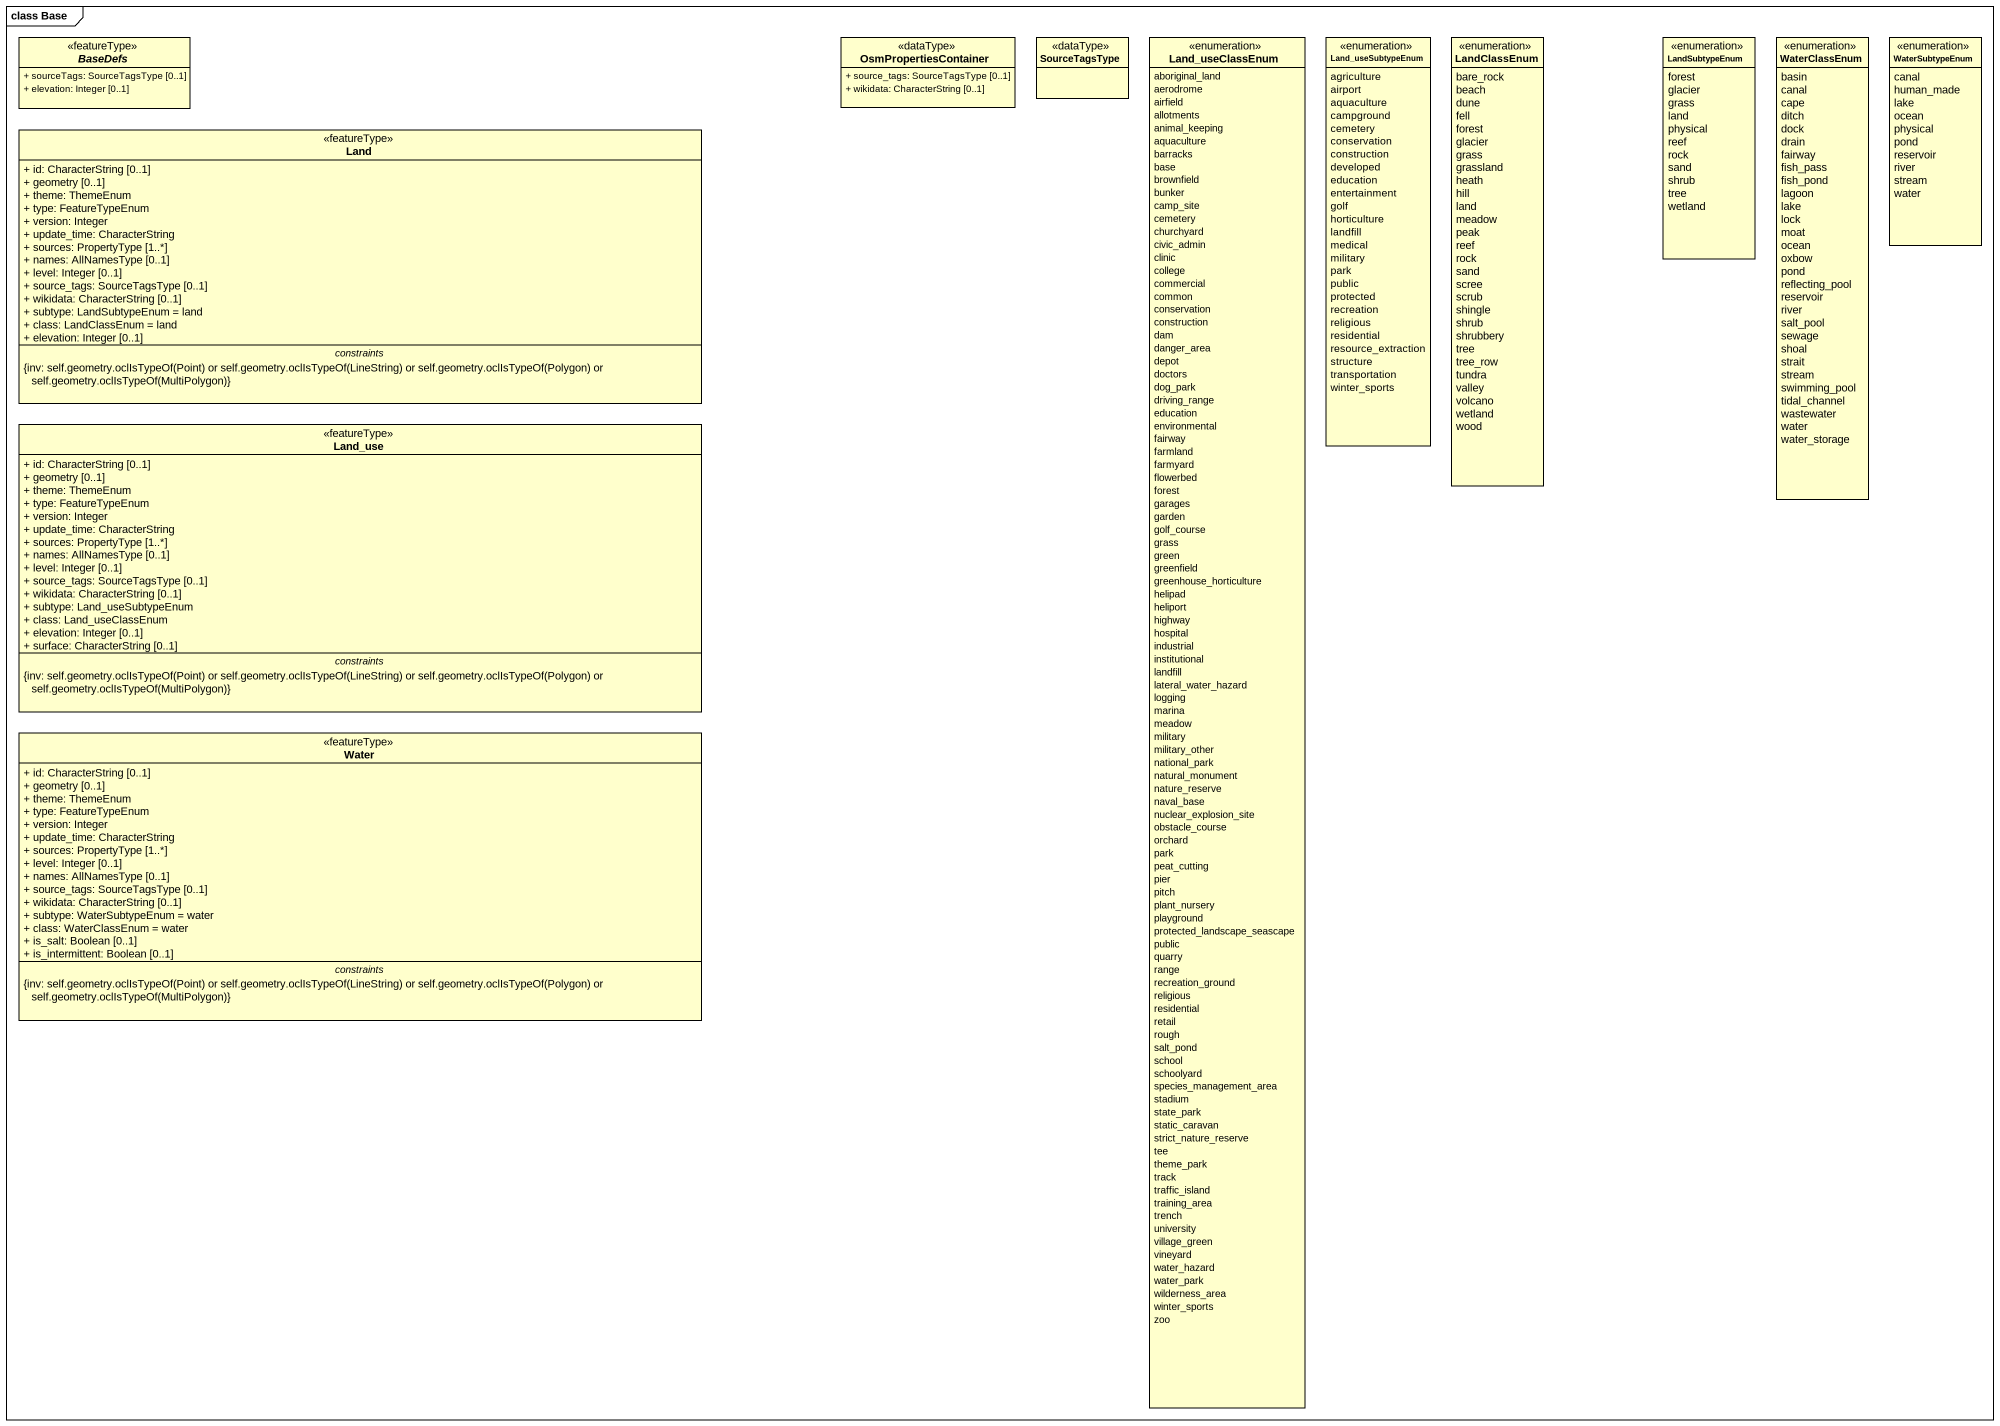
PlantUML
@startuml
mainframe class Base
hide circle
hide empty members
skinparam classAttributeIconSize 0
abstract class BaseDefs <<featureType>> {
  + sourceTags: SourceTagsType [0..1]
  + elevation: Integer [0..1]
}
class OsmPropertiesContainer <<dataType>> {
  + source_tags: SourceTagsType [0..1]
  + wikidata: CharacterString [0..1]
}
class SourceTagsType <<dataType>>
enum Land_useClassEnum {
  aboriginal_land
  aerodrome
  airfield
  allotments
  animal_keeping
  aquaculture
  barracks
  base
  brownfield
  bunker
  camp_site
  cemetery
  churchyard
  civic_admin
  clinic
  college
  commercial
  common
  conservation
  construction
  dam
  danger_area
  depot
  doctors
  dog_park
  driving_range
  education
  environmental
  fairway
  farmland
  farmyard
  flowerbed
  forest
  garages
  garden
  golf_course
  grass
  green
  greenfield
  greenhouse_horticulture
  helipad
  heliport
  highway
  hospital
  industrial
  institutional
  landfill
  lateral_water_hazard
  logging
  marina
  meadow
  military
  military_other
  national_park
  natural_monument
  nature_reserve
  naval_base
  nuclear_explosion_site
  obstacle_course
  orchard
  park
  peat_cutting
  pier
  pitch
  plant_nursery
  playground
  protected_landscape_seascape
  public
  quarry
  range
  recreation_ground
  religious
  residential
  retail
  rough
  salt_pond
  school
  schoolyard
  species_management_area
  stadium
  state_park
  static_caravan
  strict_nature_reserve
  tee
  theme_park
  track
  traffic_island
  training_area
  trench
  university
  village_green
  vineyard
  water_hazard
  water_park
  wilderness_area
  winter_sports
  zoo
}
enum Land_useSubtypeEnum {
  agriculture
  airport
  aquaculture
  campground
  cemetery
  conservation
  construction
  developed
  education
  entertainment
  golf
  horticulture
  landfill
  medical
  military
  park
  public
  protected
  recreation
  religious
  residential
  resource_extraction
  structure
  transportation
  winter_sports
}
enum LandClassEnum {
  bare_rock
  beach
  dune
  fell
  forest
  glacier
  grass
  grassland
  heath
  hill
  land
  meadow
  peak
  reef
  rock
  sand
  scree
  scrub
  shingle
  shrub
  shrubbery
  tree
  tree_row
  tundra
  valley
  volcano
  wetland
  wood
}
enum LandSubtypeEnum {
  forest
  glacier
  grass
  land
  physical
  reef
  rock
  sand
  shrub
  tree
  wetland
}
enum WaterClassEnum {
  basin
  canal
  cape
  ditch
  dock
  drain
  fairway
  fish_pass
  fish_pond
  lagoon
  lake
  lock
  moat
  ocean
  oxbow
  pond
  reflecting_pool
  reservoir
  river
  salt_pool
  sewage
  shoal
  strait
  stream
  swimming_pool
  tidal_channel
  wastewater
  water
  water_storage
}
enum WaterSubtypeEnum {
  canal
  human_made
  lake
  ocean
  physical
  pond
  reservoir
  river
  stream
  water
}
class Land <<featureType>> {
  + id: CharacterString [0..1]
  + geometry [0..1]
  + theme: ThemeEnum
  + type: FeatureTypeEnum
  + version: Integer
  + update_time: CharacterString
  + sources: PropertyType [1..*]
  + names: AllNamesType [0..1]
  + level: Integer [0..1]
  + source_tags: SourceTagsType [0..1]
  + wikidata: CharacterString [0..1]
  + subtype: LandSubtypeEnum = land
  + class: LandClassEnum = land
  + elevation: Integer [0..1]
  -- constraints --
  {field} {inv: self.geometry.oclIsTypeOf(Point) or self.geometry.oclIsTypeOf(LineString) or self.geometry.oclIsTypeOf(Polygon) or self.geometry.oclIsTypeOf(MultiPolygon)}
}
class Land_use <<featureType>> {
  + id: CharacterString [0..1]
  + geometry [0..1]
  + theme: ThemeEnum
  + type: FeatureTypeEnum
  + version: Integer
  + update_time: CharacterString
  + sources: PropertyType [1..*]
  + names: AllNamesType [0..1]
  + level: Integer [0..1]
  + source_tags: SourceTagsType [0..1]
  + wikidata: CharacterString [0..1]
  + subtype: Land_useSubtypeEnum
  + class: Land_useClassEnum
  + elevation: Integer [0..1]
  + surface: CharacterString [0..1]
  -- constraints --
  {field} {inv: self.geometry.oclIsTypeOf(Point) or self.geometry.oclIsTypeOf(LineString) or self.geometry.oclIsTypeOf(Polygon) or self.geometry.oclIsTypeOf(MultiPolygon)}
}
class Water <<featureType>> {
  + id: CharacterString [0..1]
  + geometry [0..1]
  + theme: ThemeEnum
  + type: FeatureTypeEnum
  + version: Integer
  + update_time: CharacterString
  + sources: PropertyType [1..*]
  + level: Integer [0..1]
  + names: AllNamesType [0..1]
  + source_tags: SourceTagsType [0..1]
  + wikidata: CharacterString [0..1]
  + subtype: WaterSubtypeEnum = water
  + class: WaterClassEnum = water
  + is_salt: Boolean [0..1]
  + is_intermittent: Boolean [0..1]
  -- constraints --
  {field} {inv: self.geometry.oclIsTypeOf(Point) or self.geometry.oclIsTypeOf(LineString) or self.geometry.oclIsTypeOf(Polygon) or self.geometry.oclIsTypeOf(MultiPolygon)}
}
@enduml
